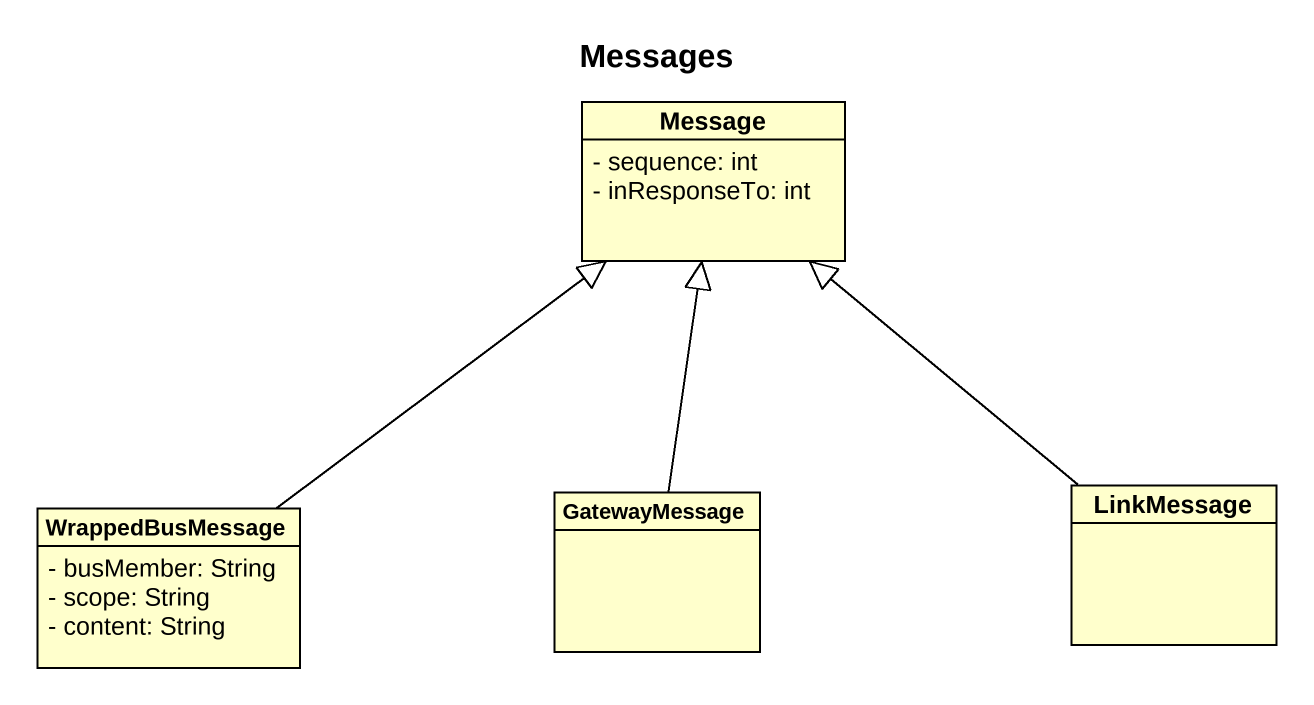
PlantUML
@startuml
title Messages
hide circle
hide empty members
skinparam classAttributeIconSize 0
class Message {
  - sequence: int
  - inResponseTo: int
}
class WrappedBusMessage {
  - busMember: String
  - scope: String
  - content: String
}
class GatewayMessage
class LinkMessage
WrappedBusMessage -up-|> Message
GatewayMessage -up-|> Message
LinkMessage -up-|> Message
@enduml
